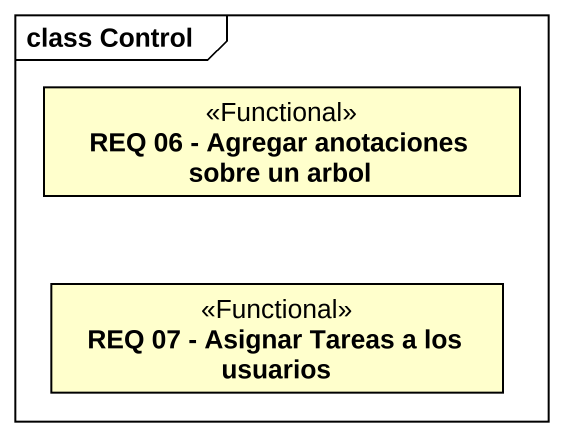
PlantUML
@startuml
mainframe class Control
hide circle
hide empty members
class "REQ 06 - Agregar anotaciones sobre un arbol" as REQ_06_Agregar_anotaciones <<Functional>>
class "REQ 07 - Asignar Tareas a los usuarios" as REQ_07_Asignar_Tareas_a_los <<Functional>>
@enduml
